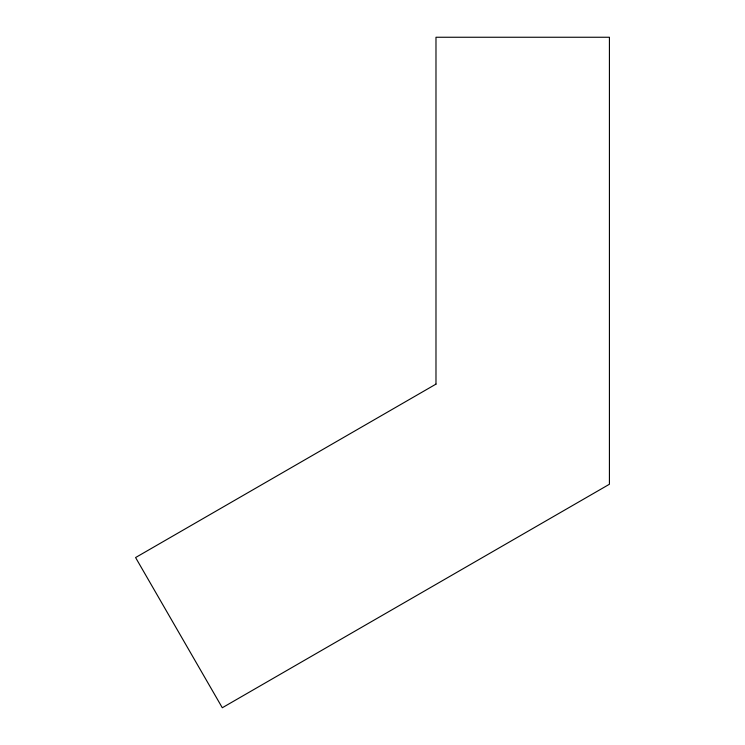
<?xml version="1.0" encoding="UTF-8"?>
<svg xmlns="http://www.w3.org/2000/svg" width="745" height="745" viewBox="0 0 745 745"><rect width="100%" height="100%" fill="white"/><g stroke="black" fill="none" stroke-linecap="round" stroke-linejoin="round"><path stroke-width="1.12" d="M435.983 384.122L135.581 557.549L222.299 707.75L609.419 484.25L609.419 37.25L435.983 37.25L435.983 384.122"/></g></svg>
